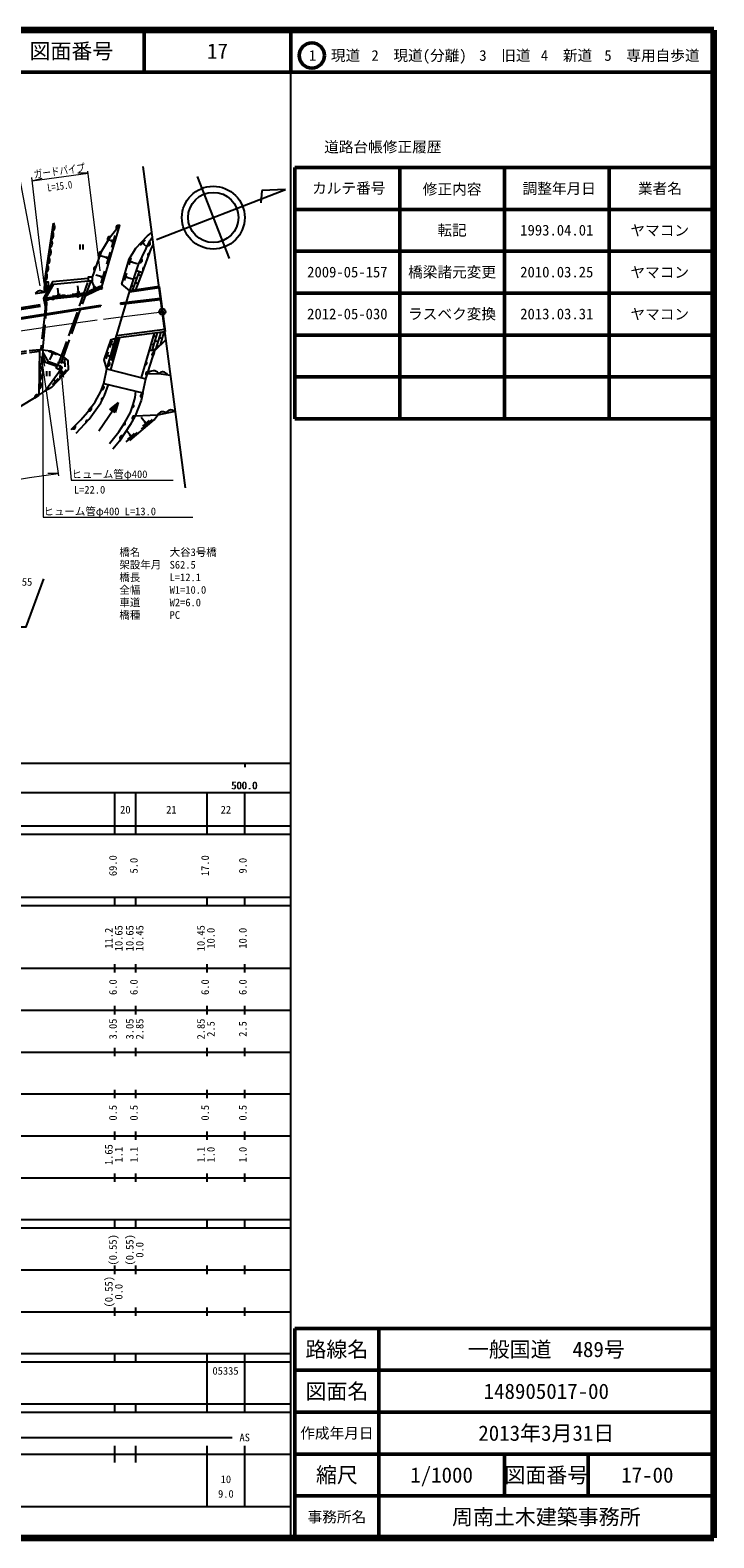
# Model space of a CAD drawing. Units: millimetres at full size, sheet at 1:1000; details may follow other scales. Extents: x 40000 to 680000, y 20000 to 380000.
# Drawn here: x 516773 to 680000, y 20000 to 380000 of the extents above; entities that cross this region are included whole.
import ezdxf
from ezdxf.enums import TextEntityAlignment as Align

# ---------------------------------------------------------------- set-up
doc = ezdxf.new("R2010")
doc.units = ezdxf.units.MM
doc.header["$LTSCALE"] = 1000
doc.header["$PDMODE"] = 32
doc.header["$PDSIZE"] = 500
doc.linetypes.add('CHAIN', pattern=[18.5, 12, -1.5, 3.5, -1.5])
doc.linetypes.add('DASHED', pattern=[7.5, 6, -1.5])
for name, color, linetype, lineweight in [('M-BGD', 7, 'Continuous', 25), ('M-BMK', 2, 'CHAIN', 13), ('M-BMK-OTRS', 5, 'Continuous', 25), ('M-BMK-SRVR', 3, 'Continuous', 25), ('M-STR-HTXT', 7, 'Continuous', 13), ('M-STR-STR1', 1, 'Continuous', 25), ('M-TTL', 2, 'Continuous', 140), ('M-TTL-BAND', 7, 'Continuous', 25), ('M-TTL-FRAM', 2, 'Continuous', 50), ('M-TTL-LINE', 7, 'Continuous', 50)]:
    doc.layers.add(name, color=color, linetype=linetype, lineweight=lineweight)
doc.layers.add('M-OTRS', color=6, linetype='Continuous')
doc.layers.add('M-TTL-TXT', color=7, linetype='Continuous')
doc.styles.add('ＭＳ ゴシック', font='')
doc.styles.get('ＭＳ ゴシック').set_extended_font_data('MS Gothic')

# ---------------------------------------------------------------- blocks, each defined once
blk = doc.blocks.new('open_arrow')
at = {"color": 0, "linetype": 'Continuous', "lineweight": -2}
blk.add_lwpolyline([(7.5, 1.25), (0, 0), (7.5, -1.25)], dxfattribs=at)

msp = doc.modelspace()

# ---------------------------------------------------------------- hatches: boundary and pattern name
at = {"layer": 'M-BGD'}
for points in [[(537394, 332522, -0.82183), (538016, 333293)], [(535383, 329782, -0.82183), (535887, 330635)], [(545257, 329477, -0.82183), (544830, 328583)], [(533472, 326152, -0.82183), (533805, 327085)], [(543332, 325453, -0.82183), (542904, 324559)], [(545256, 326674), (545038, 326087, -0.84072)], [(532205, 322595, -0.82183), (532538, 323528)], [(543790, 322725), (544008, 323311, 0.84072)], [(546420, 303065, 0.82183), (546116, 302122)], [(535552, 300776, -0.82183), (535273, 299826)], [(544474, 300787), (544298, 300187, 0.84072)], [(544618, 297483, -0.82183), (544923, 298426)], [(517883, 292227, -0.82183), (518732, 292738)], [(533920, 291572), (534197, 292134, 0.84072)], [(534182, 295146, -0.82183), (533834, 294218)], [(543402, 292157, -0.82183), (543635, 293120)], [(531312, 289952, -0.82183), (530718, 289159)], [(536427, 289096), (535797, 289522), (537788, 291109), (537057, 288670)], [(541142, 289945), (541359, 290532, -0.84072)], [(527496, 285563, -0.82183), (526798, 284860)], [(530092, 286308), (530516, 286768, 0.84072)], [(539385, 286345), (539044, 285821, 0.84072)], [(541310, 286977, -0.82183), (541790, 287844)], [(538355, 282252, -0.82183), (538895, 283082)]]:
    msp.add_hatch(color=256, dxfattribs=at).paths.add_polyline_path(points)

# ---------------------------------------------------------------- linework, layer by layer
for p, q in [((520246, 320221), (522310, 333887)), ((537394, 332522), (538016, 333293)), ((528626, 328811), (528626, 327637)), ((529326, 328811), (529326, 327637)), ((535383, 329782), (535887, 330635)), ((536386, 329647), (535463, 329918)), ((536251, 328123), (537096, 331002)), ((536287, 329311), (536484, 329983)), ((544249, 329852), (543016, 328541)), ((543995, 329144), (543707, 328838)), ((543851, 328991), (544660, 328229)), ((545257, 329477), (544830, 328583)), ((533472, 326152), (533805, 327085)), ((535205, 325630), (533766, 326053)), ((535070, 324106), (535916, 326984)), ((535106, 325294), (535304, 325965)), ((540844, 325666), (540336, 323939)), ((540937, 324919), (540818, 324517)), ((540878, 324718), (542317, 324294)), ((543332, 325453), (542904, 324559)), ((545038, 326087), (545256, 326674)), ((532205, 322595), (532538, 323528)), ((533875, 321105), (532436, 321528)), ((533740, 319581), (534586, 322460)), ((533777, 320769), (533974, 321441)), ((539758, 321980), (539250, 320253)), ((539851, 321233), (539732, 320830)), ((539792, 321032), (541231, 320608)), ((541235, 317864), (542867, 322349)), ((541617, 320917), (542261, 320683)), ((542029, 317978), (543556, 322094)), ((542178, 322605), (543556, 322094)), ((542603, 321623), (543289, 321373)), ((543790, 322725), (544008, 323311)), ((520511, 318953), (521079, 318929)), ((520536, 318028), (521040, 318006)), ((522117, 316477), (525100, 316802)), ((523228, 316900), (523924, 316976)), ((523576, 316938), (523413, 318429)), ((526836, 316992), (529818, 317317)), ((527946, 317415), (528642, 317490)), ((528294, 317452), (528132, 318944)), ((530885, 317779), (533644, 318956)), ((532147, 318643), (531559, 320023)), ((531825, 318506), (532469, 318781)), ((540986, 319018), (541577, 318804)), ((541919, 319743), (542593, 319498)), ((493818, 308106), (533570, 314368)), ((493865, 307810), (533617, 314072)), ((533570, 314368), (533617, 314072)), ((538305, 314878), (547890, 316018)), ((538305, 314878), (538341, 314580)), ((538341, 314580), (547925, 315720)), ((547890, 316018), (547925, 315720)), ((535076, 299155), (537222, 306456)), ((536066, 298903), (538199, 306585)), ((536234, 301347), (537708, 306520)), ((537604, 306156), (538045, 306030)), ((543379, 297039), (546487, 307675)), ((545921, 303521), (547188, 307767)), ((546287, 306992), (546902, 306809)), ((546780, 303733), (548035, 307878)), ((547644, 306587), (548332, 306382)), ((547880, 304806), (548791, 307978)), ((548629, 307337), (549042, 307213)), ((519017, 303760), (518868, 292819)), ((523098, 302439), (521191, 303319)), ((522019, 302607), (521391, 301244)), ((522241, 302504), (521796, 302709)), ((535405, 303226), (534814, 301526)), ((535462, 302476), (535324, 302079)), ((536341, 305921), (535751, 304221)), ((536398, 305171), (536261, 304774)), ((536324, 303401), (536782, 303270)), ((536329, 304972), (536744, 304829)), ((536888, 305320), (537330, 305194)), ((537056, 304232), (537510, 304103)), ((546570, 303528), (545271, 303515)), ((545726, 305073), (546330, 304892)), ((546044, 303934), (546765, 303719)), ((546116, 302122), (546420, 303065)), ((546616, 305851), (547354, 305630)), ((547064, 304673), (547585, 304518)), ((548056, 305421), (548404, 305317)), ((524788, 300664), (523291, 300572)), ((524502, 298382), (523992, 298851)), ((524011, 297406), (525434, 298950)), ((524803, 300419), (524773, 300908)), ((525152, 299634), (525043, 301415)), ((535076, 299155), (544391, 296781)), ((535552, 300776), (535273, 299826)), ((535393, 302278), (535938, 302088)), ((535759, 301479), (536708, 301215)), ((536508, 302309), (536975, 302176)), ((544474, 300787), (544298, 300187)), ((520684, 298571), (520684, 297397)), ((521384, 298571), (521384, 297397)), ((522141, 295378), (523564, 296922)), ((522632, 296353), (522345, 296617)), ((522466, 296173), (522798, 296533)), ((524336, 298201), (524668, 298562)), ((544618, 297483), (544923, 298426)), ((517883, 292227), (518732, 292738)), ((534182, 295146), (533834, 294218)), ((533920, 291572), (534197, 292134)), ((543402, 292157), (543635, 293120)), ((531312, 289952), (530718, 289159)), ((533195, 284314), (537788, 291109)), ((537788, 291109), (535797, 289522)), ((537057, 288670), (535797, 289522)), ((537788, 291109), (537057, 288670)), ((541359, 290532), (541142, 289945)), ((527496, 285563), (526798, 284860)), ((530092, 286308), (530516, 286768)), ((539385, 286345), (539044, 285821)), ((541310, 286977), (541790, 287844)), ((544267, 286345), (543296, 287488)), ((543321, 284754), (545989, 287020)), ((543660, 285436), (545261, 286796)), ((544080, 286186), (544453, 286503)), ((538355, 282252), (538895, 283082)), ((539716, 281693), (542384, 283958)), ((540661, 283283), (539735, 284373)), ((540055, 282375), (541656, 283734)), ((540475, 283124), (540848, 283442))]:
    msp.add_line(p, q, dxfattribs=at)
at = {"layer": 'M-BGD', "linetype": 'DASHED'}
for p, q in [((523485, 299973), (530731, 320179)), ((531231, 320179), (523824, 299776)), ((520245, 312269), (519301, 303723)), ((519790, 303661), (520603, 312325)), ((534376, 295666), (535076, 299155)), ((543705, 293410), (544391, 296781))]:
    msp.add_line(p, q, dxfattribs=at)
at = {"layer": 'M-BGD'}
for points in [[(531655, 321052), (533827, 327147), (535925, 330699), (538121, 333423), (533792, 318692), (529871, 317021), (520478, 315997)], [(540571, 317768), (538664, 319328), (540427, 325312), (542034, 327935), (544793, 330869), (545841, 331664)], [(540571, 317768), (542653, 324034), (545346, 329661), (545973, 330655)], [(543556, 322094), (545682, 327823), (546208, 328861)], [(530607, 320717), (522105, 319942), (519971, 315989), (520372, 314070), (520245, 312269)], [(518003, 317101), (520181, 317406), (520246, 320221)], [(520603, 312325), (520716, 314794), (520478, 315997), (522437, 319383), (530607, 320179)], [(521038, 317966), (521118, 319837), (520486, 319864), (520562, 317083)], [(521009, 315758), (530221, 316682), (533764, 318388)], [(535076, 299155), (534403, 301256), (536089, 306109), (537222, 306456)], [(544391, 296781), (546570, 303528), (549190, 306084)], [(511957, 288660), (518868, 292819), (520250, 293774), (524420, 299431), (523229, 300122), (521166, 300822), (519907, 302996), (519790, 303661)], [(519017, 303760), (521698, 303415), (524343, 302196), (525748, 301136), (525812, 298918), (521870, 294641), (520250, 293774)], [(523125, 299661), (520424, 300661), (519893, 302126), (519907, 302996)], [(526568, 284628), (528907, 286984), (530455, 288810), (532258, 291213), (533640, 293699), (534376, 295666)], [(527775, 283796), (530832, 287110), (533626, 290976), (534492, 292730), (535443, 295408)], [(534376, 295666), (543705, 293410), (543262, 291578), (541816, 287891), (540621, 285733), (538103, 281865), (536522, 279920)], [(544770, 297954), (547483, 298028), (550295, 297648)], [(535703, 281284), (537928, 284106), (539350, 286291), (540696, 288737), (541403, 290652), (541811, 292325), (541987, 293825)], [(540591, 282043), (546404, 286979), (547268, 288159)], [(541816, 287891), (547268, 288159), (551419, 289057)], [(447541, 239498), (457464, 239498), (458985, 237522), (473153, 237522), (473153, 238704), (474235, 238704), (474235, 237519), (515822, 237519), (520012, 248971)]]:
    msp.add_lwpolyline(points, dxfattribs=at)
for points in [[(530607, 320179), (531655, 320179), (531655, 321052), (530607, 321052)], [(523351, 300051), (524023, 299661), (523631, 298985), (522959, 299374)]]:
    msp.add_lwpolyline(points, close=True, dxfattribs=at)
at = {"layer": 'M-BGD', "linetype": 'DASHED'}
for points in [[(416552, 295604), (435095, 299293), (444684, 301245), (457347, 304014), (471904, 306721), (490962, 309940), (505821, 312362), (520255, 314629)], [(416562, 295233), (435167, 298935), (444759, 300888), (457419, 303656), (471968, 306362), (491021, 309580), (505879, 312002), (520329, 314272)], [(448783, 291451), (467793, 295474), (488470, 299091), (502501, 301471), (516551, 303502), (519017, 303760)], [(448783, 291006), (467875, 295047), (488544, 298662), (502569, 301041), (516604, 303070), (519011, 303322)]]:
    msp.add_lwpolyline(points, dxfattribs=at)
at = {"layer": 'M-BGD'}
for centre in [(533764, 318388), (521009, 315758), (522193, 315877), (528163, 316476)]:
    msp.add_circle(centre, 225, dxfattribs=at)
for centre, radius, start, end in [((521120, 331033), 1250, 298.28524, 44.54544), ((521419, 333010), 1250, 298.28524, 44.54544), ((537781, 332846), 505, 62.29515, 219.95334), ((520523, 327078), 1250, 298.28524, 44.54544), ((520822, 329055), 1250, 298.28524, 44.54544), ((535719, 330159), 505, 70.60256, 228.26076), ((544955, 329072), 505, 255.60097, 53.25916), ((520225, 325100), 1250, 298.28524, 44.54544), ((533731, 326586), 505, 81.56362, 239.22181), ((543030, 325048), 505, 255.60097, 53.25916), ((545198, 326362), 318, 79.531, 239.74873), ((519627, 321145), 1250, 299.48001, 44.54544), ((519926, 323122), 1250, 298.28524, 44.54544), ((532464, 323029), 505, 81.56362, 239.22181), ((543950, 322999), 318, 79.531, 239.74873), ((519097, 316497), 1250, 44.83236, 151.09256), ((546361, 302563), 505, 83.27783, 240.93602), ((518205, 299246), 1250, 306.09069, 52.35089), ((535319, 300328), 505, 264.79204, 62.45023), ((544334, 300502), 318, 263.59996, 63.81769), ((518151, 295247), 1250, 306.09069, 52.35089), ((518178, 297247), 1250, 306.09069, 52.35089), ((544863, 297924), 505, 83.27783, 240.93602), ((546155, 296958), 1706, 38.83563, 144.27139), ((548374, 297151), 1250, 29.1829, 135.4431), ((518358, 292398), 505, 42.20997, 199.86816), ((534108, 291829), 318, 73.61491, 233.83264), ((533916, 294717), 505, 260.66047, 58.31867), ((543613, 292616), 505, 87.57387, 245.23206), ((530937, 289614), 505, 244.29003, 41.94822), ((541199, 290257), 318, 259.61809, 59.83582), ((548404, 287637), 1250, 49.08382, 155.34402), ((550358, 288060), 1250, 49.08382, 155.34402), ((527078, 285280), 505, 236.36822, 34.02641), ((530344, 286501), 318, 57.20253, 217.42026), ((539169, 286113), 318, 246.83307, 47.0508), ((541635, 287363), 505, 72.18717, 229.84536), ((538707, 282614), 505, 68.11193, 225.77012)]:
    msp.add_arc(centre, radius, start, end, dxfattribs=at)
at = {"layer": 'M-BMK'}
msp.add_lwpolyline([(511235, 307725), (520916, 309179), (537246, 311413), (548316, 312759)], dxfattribs=at)
at = {"layer": 'M-BMK-OTRS'}
msp.add_line((553823, 270699), (543773, 347465), dxfattribs=at)
at = {"layer": 'M-BMK-SRVR'}
for p, q in [((556676, 345060), (564287, 325488)), ((546968, 330019), (577751, 341990)), ((572090, 341726), (571808, 338739)), ((577751, 341990), (572090, 341726))]:
    msp.add_line(p, q, dxfattribs=at)
for centre, radius in [((560497, 335235), 7500), ((560482, 335274), 6000), ((548316, 312759), 750)]:
    msp.add_circle(centre, radius, dxfattribs=at)
at = {"layer": 'M-OTRS'}
msp.add_point((548316, 312759), dxfattribs=at)
at = {"layer": 'M-STR-HTXT'}
for p, q in [((517266, 344006), (530639, 345835)), ((530639, 345835), (528184, 345844)), ((533464, 322494), (530580, 346319)), ((519195, 318980), (514378, 344246)), ((520136, 319598), (517173, 344803)), ((517266, 344006), (519629, 344674)), ((519405, 302066), (523534, 273546)), ((523444, 274166), (520989, 274143))]:
    msp.add_line(p, q, dxfattribs=at)
for points in [[(519739, 302787), (519881, 263691), (555577, 263691)], [(524013, 300037), (526565, 272570), (550887, 272570)], [(453805, 261505), (457303, 262219), (467641, 264500), (480191, 266937), (492501, 269194), (505498, 271327), (516652, 273146), (523444, 274166)]]:
    msp.add_lwpolyline(points, dxfattribs=at)
at = {"layer": 'M-STR-STR1'}
for p, q in [((537222, 306456), (540571, 317768)), ((547615, 318450), (540468, 317421)), ((547570, 318776), (540571, 317768)), ((547570, 318776), (549045, 308011)), ((549008, 308006), (537222, 306456)), ((548935, 308563), (537396, 307046))]:
    msp.add_line(p, q, dxfattribs=at)
at = {"layer": 'M-TTL'}
for p, q in [((680000, 380000), (40000, 380000)), ((680000, 20000), (680000, 380000)), ((40000, 20000), (680000, 20000))]:
    msp.add_line(p, q, dxfattribs=at)
at = {"layer": 'M-TTL-BAND'}
for p, q in [((579000, 20000), (579000, 370000)), ((40000, 205000), (579000, 205000)), ((568000, 205000), (568000, 204000)), ((68000, 198000), (579000, 198000)), ((537000, 188000), (537000, 198000)), ((542000, 188000), (542000, 198000)), ((559000, 188000), (559000, 198000)), ((568000, 188000), (568000, 198000)), ((40000, 190000), (579000, 190000)), ((40000, 188000), (579000, 188000)), ((40000, 173000), (579000, 173000)), ((537000, 171000), (537000, 173000)), ((542000, 171000), (542000, 173000)), ((559000, 171000), (559000, 173000)), ((568000, 171000), (568000, 173000)), ((40000, 171000), (579000, 171000)), ((40000, 156000), (579000, 156000)), ((537000, 155000), (537000, 157000)), ((542000, 155000), (542000, 157000)), ((559000, 155000), (559000, 157000)), ((568000, 155000), (568000, 157000)), ((46000, 146000), (579000, 146000)), ((537000, 145000), (537000, 147000)), ((542000, 145000), (542000, 147000)), ((559000, 145000), (559000, 147000)), ((568000, 145000), (568000, 147000)), ((537000, 135000), (537000, 137000)), ((542000, 135000), (542000, 137000)), ((559000, 135000), (559000, 137000)), ((568000, 135000), (568000, 137000)), ((52000, 136000), (579000, 136000)), ((46000, 126000), (579000, 126000)), ((537000, 125000), (537000, 127000)), ((542000, 125000), (542000, 127000)), ((559000, 125000), (559000, 127000)), ((568000, 125000), (568000, 127000)), ((52000, 116000), (579000, 116000)), ((537000, 115000), (537000, 117000)), ((542000, 115000), (542000, 117000)), ((559000, 115000), (559000, 117000)), ((568000, 115000), (568000, 117000)), ((46000, 106000), (579000, 106000)), ((537000, 105000), (537000, 107000)), ((542000, 105000), (542000, 107000)), ((559000, 105000), (559000, 107000)), ((568000, 105000), (568000, 107000)), ((40000, 96000), (579000, 96000)), ((40000, 94000), (579000, 94000)), ((537000, 94000), (537000, 96000)), ((542000, 94000), (542000, 96000)), ((559000, 94000), (559000, 96000)), ((568000, 94000), (568000, 96000)), ((49000, 84000), (579000, 84000)), ((537000, 83000), (537000, 85000)), ((542000, 83000), (542000, 85000)), ((559000, 83000), (559000, 85000)), ((568000, 83000), (568000, 85000)), ((40000, 74000), (579000, 74000)), ((537000, 73000), (537000, 75000)), ((542000, 73000), (542000, 75000)), ((559000, 73000), (559000, 75000)), ((568000, 73000), (568000, 75000)), ((40000, 64000), (579000, 64000)), ((40000, 62000), (579000, 62000)), ((537000, 62000), (537000, 64000)), ((542000, 62000), (542000, 64000)), ((559000, 62000), (559000, 64000)), ((559000, 52000), (559000, 62000)), ((568000, 62000), (568000, 64000)), ((568000, 52000), (568000, 62000)), ((40000, 52000), (579000, 52000)), ((537000, 50000), (537000, 52000)), ((542000, 50000), (542000, 52000)), ((559000, 50000), (559000, 52000)), ((568000, 50000), (568000, 52000)), ((40000, 50000), (579000, 50000)), ((71000, 44000), (565000, 44000)), ((40000, 40000), (579000, 40000)), ((537000, 38000), (537000, 42000)), ((542000, 38000), (542000, 42000)), ((559000, 27500), (559000, 42000)), ((568000, 27500), (568000, 42000)), ((68000, 27500), (579000, 27500))]:
    msp.add_line(p, q, dxfattribs=at)
at = {"layer": 'M-TTL-FRAM'}
for p, q in [((580000, 347197), (580000, 287197)), ((580000, 347197), (680000, 347197)), ((580000, 287197), (680000, 287197)), ((680000, 70000), (580000, 70000)), ((580000, 70000), (580000, 20000))]:
    msp.add_line(p, q, dxfattribs=at)
at = {"layer": 'M-TTL-LINE'}
for p, q in [((543997, 380000), (543997, 370000)), ((579000, 380000), (579000, 370000)), ((40000, 370000), (680000, 370000)), ((605000, 347197), (605000, 287197)), ((630000, 347197), (630000, 287197)), ((655000, 347197), (655000, 287197)), ((580000, 337197), (680000, 337197)), ((580000, 327197), (680000, 327197)), ((580000, 317197), (680000, 317197)), ((580000, 307197), (680000, 307197)), ((580000, 297197), (680000, 297197)), ((600000, 70000), (600000, 20000)), ((680000, 60000), (580000, 60000)), ((680000, 50000), (580000, 50000)), ((680000, 40000), (580000, 40000)), ((630000, 40000), (630000, 30000)), ((650000, 40000), (650000, 30000)), ((680000, 30000), (580000, 30000))]:
    msp.add_line(p, q, dxfattribs=at)
msp.add_circle((584031, 373958), 3000, dxfattribs=at)

# ---------------------------------------------------------------- block references
at = {"layer": 'M-STR-HTXT', "xscale": 400, "yscale": 400}
for p, rotation in [((519739, 302787), 270.2), ((524013, 300037), 275.3)]:
    msp.add_blockref('open_arrow', p, dxfattribs=dict(at, rotation=rotation))

# ---------------------------------------------------------------- texts
at = {"layer": 'M-STR-HTXT', "style": 'ＭＳ ゴシック', "width": 0.8}
for s, p in [('ガードパイプ', (523953, 344921)), ('L=15.0', (524030, 341321))]:
    msp.add_text(s, height=1833, rotation=7.788, dxfattribs=at).set_placement(p, align=Align.BOTTOM_CENTER)
at = {"layer": 'M-STR-HTXT', "style": 'ＭＳ ゴシック'}
for s, p in [('ヒューム管φ400', (526639, 273975)), ('L=22.0', (527209, 270266)), ('ヒューム管φ400 L=13.0', (519955, 265096))]:
    msp.add_text(s, height=1833, dxfattribs=at).set_placement(p, align=Align.MIDDLE_LEFT)
for s, p in [('橋名', (538073, 253883)), ('大谷3号橋', (550073, 253883)), ('架設年月', (538073, 250883)), ('S62.5', (550073, 250883)), ('橋長', (538073, 247883)), ('L=12.1', (550073, 247883)), ('全幅', (538073, 244883)), ('W1=10.0', (550073, 244883)), ('橋種', (538073, 238883)), ('車道', (538073, 241883)), ('W2=6.0', (550073, 241883)), ('PC', (550073, 238883))]:
    msp.add_text(s, height=1833, dxfattribs=at).set_placement(p, align=Align.BOTTOM_LEFT)
msp.add_text('0.55', height=1833, dxfattribs=at).set_placement((514780, 248257), align=Align.MIDDLE_CENTER)
at = {"layer": 'M-TTL-BAND', "style": 'ＭＳ ゴシック'}
for s, p in [('500.0', (567844, 198195)), ('500.0', (568000, 198195)), ('20', (539500, 192405)), ('21', (550500, 192405)), ('22', (563500, 192405)), ('AS', (568000, 42500)), ('10', (563500, 32523)), ('9.0', (563500, 29033))]:
    msp.add_text(s, height=1833, dxfattribs=at).set_placement(p, align=Align.BOTTOM_CENTER)
for s, p in [('69.0', (538000, 180500)), ('5.0', (543000, 180500)), ('17.0', (560000, 180500)), ('9.0', (569000, 180500)), ('10.65', (539370, 163174)), ('10.65', (542000, 163174)), ('10.45', (544370, 163174)), ('10.45', (559000, 163174)), ('11.2', (537000, 163174)), ('10.0', (561370, 163174)), ('10.0', (569000, 163174)), ('6.0', (538000, 151500)), ('6.0', (543000, 151500)), ('6.0', (560000, 151500)), ('6.0', (569000, 151500)), ('3.05', (538000, 141500)), ('3.05', (542000, 141500)), ('2.85', (544370, 141500)), ('2.85', (559000, 141500)), ('2.5', (561370, 141500)), ('2.5', (569000, 141500)), ('0.5', (538000, 121500)), ('0.5', (543000, 121500)), ('0.5', (560000, 121500)), ('0.5', (569000, 121500)), ('1.65', (537000, 111500)), ('1.1', (539370, 111500)), ('1.1', (543000, 111500)), ('1.1', (559000, 111500)), ('1.0', (561370, 111500)), ('1.0', (569000, 111500)), ('(0.55)', (538000, 88764)), ('(0.55)', (542000, 88764)), ('0.0', (544370, 88764)), ('(0.55)', (537000, 78764)), ('0.0', (539370, 78764))]:
    msp.add_text(s, height=1833, rotation=90, dxfattribs=at).set_placement(p, align=Align.BOTTOM_CENTER)
msp.add_text('05335', height=1833, dxfattribs=at).set_placement((560300, 58405), align=Align.BOTTOM_LEFT)
at = {"layer": 'M-TTL-TXT', "style": 'ＭＳ ゴシック'}
for s, height, p in [('図面番号', 3666, (526622, 375000)), ('17', 3666, (561497, 375000)), ('1\u3000現道', 2566, (589448, 373958)), ('2\u3000現道(分離)', 2566, (609619, 373958)), ('3\u3000旧道', 2566, (630121, 373958)), ('4\u3000新道', 2566, (644824, 373958)), ('5\u3000専用自歩道', 2566, (665228, 373958)), ('道路台帳修正履歴', 2566, (600968, 352113)), ('カルテ番号', 2566, (592839, 342277)), ('修正内容', 2566, (617509, 342023)), ('調整年月日', 2566, (643089, 342197)), ('業者名', 2566, (667134, 342197)), ('転記', 2566, (617500, 332245)), ('1993.04.01', 2566, (642500, 332245)), ('ヤマコン', 2566, (667077, 332189)), ('2009-05-157', 2566, (592500, 322245)), ('橋梁諸元変更', 2566, (617500, 322245)), ('2010.03.25', 2566, (642500, 322245)), ('ヤマコン', 2566, (667077, 322189)), ('2012-05-030', 2566, (592500, 312245)), ('ラスベク変換', 2566, (617500, 312245)), ('2013.03.31', 2566, (642500, 312245)), ('ヤマコン', 2566, (667077, 312189)), ('路線名', 3666, (590000, 65000)), ('路線名', 3666, (590000, 65000)), ('一般国道\u3000489号', 3666, (640000, 65000)), ('図面名', 3666, (590000, 55000)), ('図面名', 3666, (590000, 55000)), ('148905017-00', 3666, (640000, 55000)), ('2013年3月31日', 3666, (640000, 45000)), ('作成年月日', 2566, (590000, 45000)), ('作成年月日', 2566, (590000, 45000)), ('縮尺', 3666, (590000, 35000)), ('縮尺', 3666, (590000, 35000)), ('1/1000', 3666, (615000, 35000)), ('図面番号', 3666, (640000, 35000)), ('図面番号', 3666, (640000, 35000)), ('17-00', 3666, (664125, 35000)), ('事務所名', 2566, (590000, 25000)), ('事務所名', 2566, (590000, 25000)), ('周南土木建築事務所', 3666, (640000, 25000))]:
    msp.add_text(s, height=height, dxfattribs=at).set_placement(p, align=Align.MIDDLE_CENTER)

doc.saveas('drawing.dxf')
